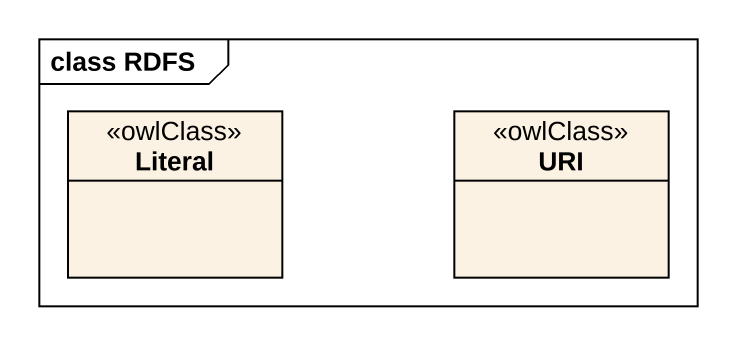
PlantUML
@startuml
mainframe class RDFS
hide circle
hide empty members
class Literal <<owlClass>>
class URI <<owlClass>>
@enduml
